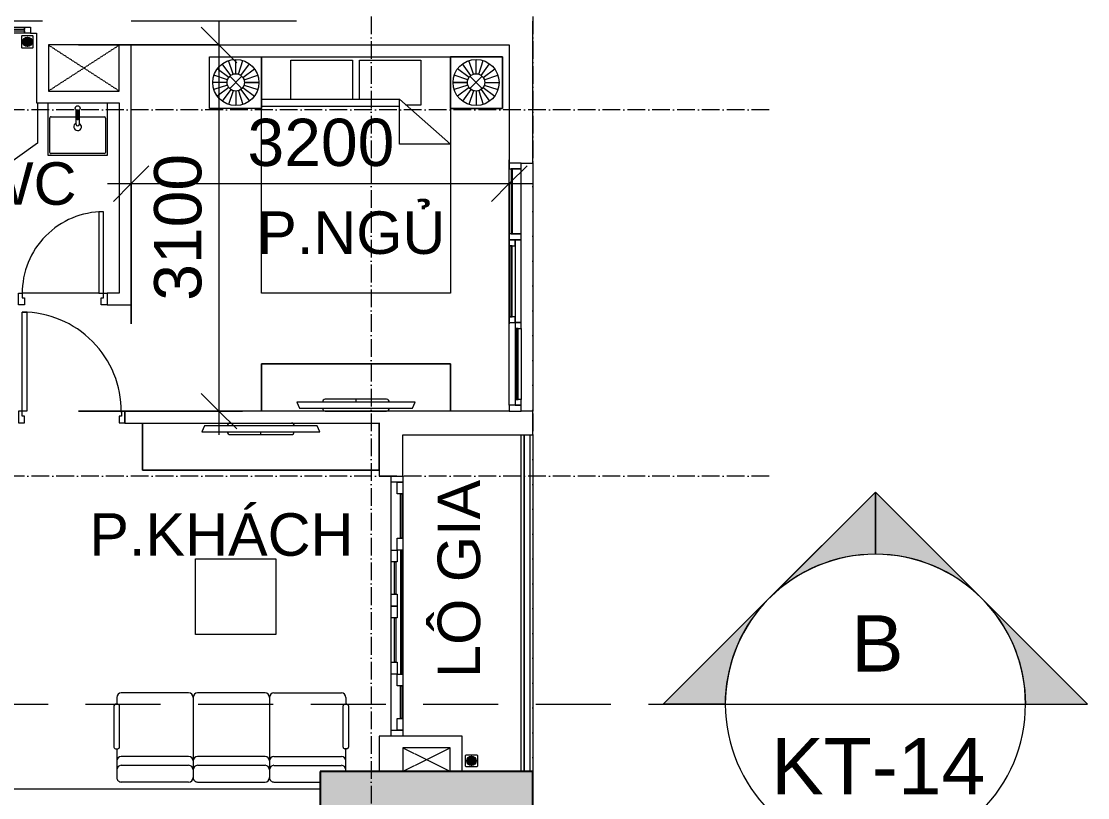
# Model space of a CAD drawing. Header units: millimetres. Extents: x -20144 to 122974, y -38328 to 48263.
# Drawn here: x 36672 to 45695, y 19128 to 25700 of the extents above; entities that cross this region are included whole.
import ezdxf

# ---------------------------------------------------------------- set-up
doc = ezdxf.new("R2010")
doc.units = ezdxf.units.MM
for name, pattern in [('Dash', [6.35, 3.175, -3.175]), ('Grid Line', [4.2, 3, -0.6, 0, -0.6]), ('HIDDEN2', [4.7625, 3.175, -1.5875])]:
    doc.linetypes.add(name, pattern=pattern)
for name, color, linetype, lineweight in [('A-DETL-GENF', 31, 'Continuous', 5), ('A-DETL-GENF-HDLN', 161, 'Dash', 5), ('CHU', 181, 'Continuous', 5), ('CUA', 31, 'Continuous', 9), ('DIM', 1, 'Continuous', 5), ('DIM-200', 1, 'Continuous', 5), ('G-ANNO-SYMB', 111, 'Continuous', 5), ('KI-HIEU-1', 151, 'Continuous', 9), ('NET THAY 1', 41, 'Continuous', 5), ('NET-CAT', 3, 'Continuous', 15), ('NET-THAY', 2, 'Continuous', 9), ('THIET BI', 44, 'Continuous', 5), ('THIET-BI', 44, 'Continuous', 5), ('TRUC', 225, 'Continuous', 5), ('X-COT HAM$0$LC.HA', 8, 'Continuous', 9)]:
    doc.layers.add(name, color=color, linetype=linetype, lineweight=lineweight)
doc.styles.add('Arial', font='arial_0.ttf', dxfattribs={"height": 200})
doc.styles.add('Arial_3', font='arial_0.ttf', dxfattribs={"height": 400})
doc.styles.add('Arial_4', font='arial_0.ttf', dxfattribs={"height": 360})
doc.dimstyles.new('Diagonal_-_2mm_Arial', dxfattribs={"dimscale": 304.8, "dimtxt": 408.10376, "dimasz": 0.984252, "dimexe": 0.656168, "dimexo": 4.593176, "dimgap": 0.098425, "dimtad": 1, "dimdec": 0, "dimzin": 0, "dimdsep": 46, "dimtxsty": 'Arial_3', "dimblk1": 'OBLIQUE', "dimblk2": 'OBLIQUE', "dimsah": 1, "dimcen": 0.09, "dimdle": 0.656168, "dimazin": 0, "dimtfac": 1, "dimtdec": 4, "dimtix": 1, "dimtmove": 0, "dimatfit": 3, "dimfxl": 0, "dimtvp": 1, "dimtolj": 1, "dimtzin": 0, "dimlwd": 9, "dimlwe": 9, "dimarcsym": 0})

# ---------------------------------------------------------------- blocks, each defined once
blk = doc.blocks.new('ALC1807-ASCENT PLAZA-KET CAU_rvt-1-MẶT BẰNG TẦNG 5 ĐẾN TẦNG 22')
at = {"layer": 'X-COT HAM$0$LC.HA'}
h = blk.add_hatch(color=256, dxfattribs=at)
h.dxf.hatch_style = 1
h.paths.add_polyline_path([(39199.8, 19349.9), (39199.8, 18849.9), (40999.8, 18849.9), (40999.8, 19349.9)])
at = {"ltscale": 1000}
blk.add_lwpolyline([(39199.8, 19349.9), (39199.8, 18849.9), (40999.8, 18849.9), (40999.8, 19349.9)], close=True, dxfattribs=at)
blk = doc.blocks.new('X-PHEU - X-PHEU-1231512-MẶT BẰNG TẦNG 5 ĐẾN TẦNG 22')
at = {"layer": 'THIET-BI'}
for p, q in [((25, 29), (25, 121)), ((29, 125), (121, 125)), ((42.5, 90.5), (42.5, 59.5)), ((47.5, 51.8), (47.5, 98.2)), ((52.5, 103.1), (52.5, 46.9)), ((57.5, 43.5), (57.5, 106.5)), ((62.5, 108.8), (62.5, 41.2)), ((67.5, 39.8), (67.5, 110.2)), ((72.5, 110.9), (72.5, 78.1)), ((77.5, 78.1), (77.5, 110.9)), ((82.5, 110.2), (82.5, 39.8)), ((87.5, 41.2), (87.5, 108.8)), ((92.5, 106.5), (92.5, 43.5)), ((97.5, 46.9), (97.5, 103.1)), ((102.5, 98.2), (102.5, 51.8)), ((107.5, 59.5), (107.5, 90.5)), ((125, 121), (125, 29)), ((121, 25), (29, 25)), ((72.5, 71.9), (72.5, 39.1)), ((77.5, 39.1), (77.5, 71.9))]:
    blk.add_line(p, q, dxfattribs=at)
blk.add_circle((75, 75), 40, dxfattribs=at)
for centre, radius, start, end in [((29, 121), 4, 90, 180), ((75, 75), 36, 139.80824, 154.52563), ((75, 75), 36, 119.0853, 128.68219), ((75, 75), 36, 102.0247, 110.31751), ((75, 75), 36, 90, 93.98208), ((75, 75), 36, 86.01792, 90), ((75, 75), 36, 69.68249, 77.9753), ((75, 75), 36, 51.31781, 60.9147), ((75, 75), 36, 25.47437, 40.19176), ((121, 121), 4, 0, 90), ((29, 29), 4, 180, 270), ((75, 75), 36, 205.47437, 220.19176), ((75, 75), 36, 231.31781, 240.9147), ((75, 75), 36, 249.68249, 257.9753), ((75, 75), 4, 128.68219, 231.31781), ((75, 75), 36, 266.01792, 270), ((75, 75), 36, 270, 273.98208), ((75, 75), 4, 308.68219, 51.31781), ((75, 75), 36, 282.0247, 290.31751), ((75, 75), 36, 299.0853, 308.68219), ((75, 75), 36, 319.80824, 334.52563), ((121, 29), 4, 270, 360)]:
    blk.add_arc(centre, radius, start, end, dxfattribs=at)
blk = doc.blocks.new('X-SOFA1 - X-SOFA-V62-MẶT BẰNG TẦNG 5 ĐẾN TẦNG 22')
at = {"layer": 'THIET BI'}
for p, q in [((-644.3, 992.8), (-295.7, 992.8)), ((-753.8, 360.8), (-753.8, 931.5)), ((-716.2, 969.2), (-658.4, 969.2)), ((-658.4, 959.8), (-658.4, 978.7)), ((-295.7, 945.7), (-644.3, 945.7)), ((-281.5, 978.7), (-281.5, 959.8)), ((-103.7, 969.2), (-281.5, 969.2)), ((-216.7, 360.8), (-216.7, 931.5)), ((-141.3, 360.8), (-141.3, 931.5)), ((-89.1, 969.2), (-103.7, 969.2)), ((0, 360.8), (0, 752.3)), ((-1890, 376.4), (-1250, 376.4)), ((-1890, -303.6), (-1890, 376.4)), ((-1890, -303.6), (-1890, 376.4)), ((-1890, 376.4), (-1250, 376.4)), ((-1250, 376.4), (-1250, -303.6)), ((-1250, 376.4), (-1250, -303.6)), ((-753.8, 285.4), (-753.8, -285.4)), ((-716.2, 323.1), (-37.7, 323.1)), ((-216.7, 285.4), (-216.7, -285.4)), ((-141.3, 285.4), (-141.3, -285.4)), ((0, -285.4), (0, 285.4)), ((-1250, -303.6), (-1890, -303.6)), ((-1250, -303.6), (-1890, -303.6)), ((-753.8, -360.8), (-753.8, -931.5)), ((-716.2, -323.1), (-103.7, -323.1)), ((-216.7, -360.8), (-216.7, -931.5)), ((-141.3, -360.8), (-141.3, -931.5)), ((-103.7, -323.1), (-37.7, -323.1)), ((0, -360.8), (0, -931.5)), ((-716.2, -969.2), (-658.4, -969.2)), ((-658.4, -959.8), (-658.4, -978.7)), ((-295.7, -945.7), (-644.3, -945.7)), ((-281.5, -978.7), (-281.5, -959.8)), ((-281.5, -969.2), (-103.7, -969.2)), ((-103.7, -969.2), (-37.7, -969.2)), ((-644.3, -992.8), (-295.7, -992.8))]:
    blk.add_line(p, q, dxfattribs=at)
for centre, radius, start, end in [((-644.3, 978.7), 14.1, 90, 180), ((-295.7, 978.7), 14.1, 0, 90), ((-716.2, 931.5), 37.7, 90, 180), ((-644.3, 959.8), 14.1, 180, 270), ((-295.7, 959.8), 14.1, 270, 0), ((-179, 931.5), 37.7, 90, 180), ((-103.7, 931.5), 37.7, 90, 180), ((-716.2, 360.8), 37.7, 180, 270), ((-716.2, 285.4), 37.7, 90, 180), ((-179, 360.8), 37.7, 180, 270), ((-179, 285.4), 37.7, 90, 180), ((-103.7, 360.8), 37.7, 180, 270), ((-103.7, 285.4), 37.7, 90, 180), ((-37.7, 360.8), 37.7, 270, 0), ((-37.7, 285.4), 37.7, 360, 90), ((-716.2, -285.4), 37.7, 180, 270), ((-716.2, -360.8), 37.7, 90, 180), ((-179, -285.4), 37.7, 180, 270), ((-179, -360.8), 37.7, 90, 180), ((-103.7, -285.4), 37.7, 180, 270), ((-103.7, -360.8), 37.7, 90, 180), ((-37.7, -285.4), 37.7, 270, 0), ((-37.7, -360.8), 37.7, 360, 90), ((-716.2, -931.5), 37.7, 180, 270), ((-644.3, -959.8), 14.1, 90, 180), ((-644.3, -978.7), 14.1, 180, 270), ((-295.7, -959.8), 14.1, 0, 90), ((-295.7, -978.7), 14.1, 270, 0), ((-179, -931.5), 37.7, 180, 270), ((-103.7, -931.5), 37.7, 180, 270), ((-37.7, -931.5), 37.7, 270, 0)]:
    blk.add_arc(centre, radius, start, end, dxfattribs=at)
blk = doc.blocks.new('X-GIUONG1 - X-GIUONG-V67-MẶT BẰNG TẦNG 5 ĐẾN TẦNG 22')
at = {"layer": 'THIET BI'}
for p, q in [((-800, 2000), (800, 2000)), ((-800, 0), (-800, 2000)), ((-800, 0), (-800, 2000)), ((-800, 2000), (800, 2000)), ((800, 2000), (800, 0)), ((800, 2000), (800, 0)), ((-800, 740), (-370, 740)), ((-370, 360), (-800, 740)), ((-370, 740), (-370, 360)), ((-1239, 439), (-800, 439)), ((-1239, 0), (-1239, 439)), ((-1239, 439), (-1239, 0)), ((-800, 439), (-1239, 439)), ((-1059.6, 276.6), (-1131.2, 375.2)), ((-1039.2, 287), (-1076.9, 402.9)), ((-1016.6, 290.5), (-1016.6, 412.5)), ((-993.9, 287), (-956.3, 402.9)), ((-973.5, 276.6), (-901.9, 375.2)), ((-800, 439), (-800, 0)), ((-800, 0), (-800, 439)), ((-550, 410), (-420, 410)), ((-550, 30), (-550, 410)), ((-370, 420), (800, 420)), ((800, 439), (1239, 439)), ((800, 0), (800, 439)), ((800, 439), (1239, 439)), ((800, 0), (800, 439)), ((973.5, 276.6), (901.9, 375.2)), ((993.9, 287), (956.3, 402.9)), ((1016.6, 290.5), (1016.6, 412.5)), ((1039.2, 287), (1076.9, 402.9)), ((1059.6, 276.6), (1131.2, 375.2)), ((1239, 439), (1239, 0)), ((1239, 439), (1239, 0)), ((-1086.1, 240), (-1202.1, 277.7)), ((-1075.8, 260.4), (-1174.4, 332.1)), ((-957.4, 260.4), (-858.7, 332.1)), ((-947, 240), (-831, 277.7)), ((800, 360), (-370, 360)), ((-30, 360), (-30, 30)), ((30, 30), (30, 360)), ((550, 360), (550, 30)), ((947, 240), (831, 277.7)), ((957.4, 260.4), (858.7, 332.1)), ((1075.8, 260.4), (1174.4, 332.1)), ((1086.1, 240), (1202.1, 277.7)), ((-1089.7, 217.4), (-1211.7, 217.4)), ((-1086.1, 194.8), (-1202.1, 157.1)), ((-1068.3, 269.1), (-964.8, 165.6)), ((-1068.3, 165.6), (-964.8, 269.1)), ((-947, 194.8), (-831, 157.1)), ((-943.4, 217.4), (-821.4, 217.4)), ((-821.4, 217.4), (-943.4, 217.4)), ((943.4, 217.4), (821.4, 217.4)), ((821.4, 217.4), (943.4, 217.4)), ((947, 194.8), (831, 157.1)), ((1068.3, 269.1), (964.8, 165.6)), ((1068.3, 165.6), (964.8, 269.1)), ((1086.1, 194.8), (1202.1, 157.1)), ((1089.7, 217.4), (1211.7, 217.4)), ((-1075.8, 174.4), (-1174.4, 102.7)), ((-1059.6, 158.2), (-1131.2, 59.5)), ((-1039.2, 147.8), (-1076.9, 31.8)), ((-1016.6, 144.2), (-1016.6, 22.2)), ((-993.9, 147.8), (-956.3, 31.8)), ((-973.5, 158.2), (-901.9, 59.5)), ((-957.4, 174.4), (-858.7, 102.7)), ((957.4, 174.4), (858.7, 102.7)), ((973.5, 158.2), (901.9, 59.5)), ((993.9, 147.8), (956.3, 31.8)), ((1016.6, 144.2), (1016.6, 22.2)), ((1039.2, 147.8), (1076.9, 31.8)), ((1059.6, 158.2), (1131.2, 59.5)), ((1075.8, 174.4), (1174.4, 102.7)), ((-800, 0), (-1239, 0)), ((-1239, 0), (-800, 0)), ((800, 0), (-800, 0)), ((800, 0), (-800, 0)), ((-30, 30), (-550, 30)), ((550, 30), (30, 30)), ((1239, 0), (800, 0)), ((1239, 0), (800, 0))]:
    blk.add_line(p, q, dxfattribs=at)
for centre, radius in [((-1016.6, 217.4), 195.1), ((1016.6, 217.4), 195.1), ((-1016.6, 217.4), 73.2), ((1016.6, 217.4), 73.2)]:
    blk.add_circle(centre, radius, dxfattribs=at)
blk = doc.blocks.new('X-LA1 - X-LA-1366094-MẶT BẰNG TẦNG 5 ĐẾN TẦNG 22')
at = {"layer": 'THIET-BI'}
for p, q in [((-250, 450), (250, 450)), ((-250, 5), (-250, 450)), ((-250, 450), (250, 450)), ((-250, 5), (-250, 450)), ((-235, 134), (-235, 425)), ((-225, 435), (225, 435)), ((235, 425), (235, 134)), ((250, 450), (250, 5)), ((250, 450), (250, 5)), ((-12.7, 66.5), (-12.7, 187.5)), ((12.3, 187.5), (12.3, 66.8)), ((-12.7, 124), (-225, 124)), ((-5.2, 150), (5.2, 150)), ((-5.2, 70.1), (-5.2, 150)), ((5.2, 150), (5.2, 70.1)), ((225, 124), (12.3, 124)), ((250, 5), (-250, 5)), ((250, 5), (-250, 5))]:
    blk.add_line(p, q, dxfattribs=at)
blk.add_circle((0, 50), 20.8, dxfattribs=at)
for centre, radius, start, end in [((-225, 425), 10, 90, 180), ((225, 425), 10, 360, 90), ((0, 207.6), 32, 292.55194, 246.5758), ((-0.2, 187.5), 12.5, 0, 180), ((-225, 134), 10, 180, 270), ((225, 134), 10, 270, 0)]:
    blk.add_arc(centre, radius, start, end, dxfattribs=at)
blk = doc.blocks.new('X-PHEU - X-PHEU-1365544-MẶT BẰNG TẦNG 5 ĐẾN TẦNG 22')
at = {"layer": 'THIET-BI'}
for p, q in [((25, -29), (25, -121)), ((121, -25), (29, -25)), ((42.5, -90.5), (42.5, -59.5)), ((47.5, -51.8), (47.5, -98.2)), ((52.5, -103.1), (52.5, -46.9)), ((57.5, -43.5), (57.5, -106.5)), ((62.5, -108.8), (62.5, -41.2)), ((67.5, -39.8), (67.5, -110.2)), ((72.5, -71.9), (72.5, -39.1)), ((72.5, -110.9), (72.5, -78.1)), ((77.5, -39.1), (77.5, -71.9)), ((77.5, -78.1), (77.5, -110.9)), ((82.5, -110.2), (82.5, -39.8)), ((87.5, -41.2), (87.5, -108.8)), ((92.5, -106.5), (92.5, -43.5)), ((97.5, -46.9), (97.5, -103.1)), ((102.5, -98.2), (102.5, -51.8)), ((107.5, -59.5), (107.5, -90.5)), ((125, -121), (125, -29)), ((29, -125), (121, -125))]:
    blk.add_line(p, q, dxfattribs=at)
blk.add_circle((75, -75), 40, dxfattribs=at)
for centre, radius, start, end in [((29, -29), 4, 90, 180), ((75, -75), 36, 139.80824, 154.52563), ((75, -75), 36, 119.0853, 128.68219), ((75, -75), 36, 102.0247, 110.31751), ((75, -75), 4, 128.68219, 231.31781), ((75, -75), 36, 90, 93.98208), ((75, -75), 36, 86.01792, 90), ((75, -75), 4, 308.68219, 51.31781), ((75, -75), 36, 69.68249, 77.9753), ((75, -75), 36, 51.31781, 60.9147), ((75, -75), 36, 25.47437, 40.19176), ((121, -29), 4, 0, 90), ((29, -121), 4, 180, 270), ((75, -75), 36, 205.47437, 220.19176), ((75, -75), 36, 231.31781, 240.9147), ((75, -75), 36, 249.68249, 257.9753), ((75, -75), 36, 266.01792, 270), ((75, -75), 36, 270, 273.98208), ((75, -75), 36, 282.0247, 290.31751), ((75, -75), 36, 299.0853, 308.68219), ((75, -75), 36, 319.80824, 334.52563), ((121, -121), 4, 270, 0)]:
    blk.add_arc(centre, radius, start, end, dxfattribs=at)
blk = doc.blocks.new('X-TV1 - X-TV-1366096-MẶT BẰNG TẦNG 5 ĐẾN TẦNG 22')
at = {"layer": 'THIET BI'}
for p, q in [((0, -400), (0, -1.4)), ((0, -1.4), (0, -400)), ((522.5, -25), (500, -75)), ((500, -75), (1500, -75)), ((1477.5, -25), (522.5, -25)), ((1000, -100), (1000, -75)), ((1500, -75), (1477.5, -25)), ((2000, -1.3), (2000, -400)), ((2000, -400), (2000, -1.3)), ((740, -100), (1260, -100)), ((2000, -400), (0, -400)), ((0, -400), (2000, -400))]:
    blk.add_line(p, q, dxfattribs=at)
for centre, start_param, end_param in [((740, -25), 0.148698, 1.570796), ((740, -75), 1.570796, 3.141593), ((1260, -75), 3.141593, 4.712389), ((1260, -25), 4.712389, 6.134487)]:
    blk.add_ellipse(centre, major_axis=(0, 25), ratio=0.9, start_param=start_param, end_param=end_param, dxfattribs=at)
blk = doc.blocks.new('X-TV1 - X-TV 4-1366098-MẶT BẰNG TẦNG 5 ĐẾN TẦNG 22')
at = {"layer": 'THIET BI'}
for p, q in [((0, 0), (1600, 0)), ((0, -400), (0, 0)), ((0, 0), (0, -400)), ((1060, 0), (540, 0)), ((1600, 0), (1600, -400)), ((1600, -400), (1600, 0)), ((322.5, -25), (300, -75)), ((300, -75), (1300, -75)), ((1277.5, -25), (322.5, -25)), ((800, -100), (800, -75)), ((1300, -75), (1277.5, -25)), ((540, -100), (1060, -100)), ((1600, -400), (0, -400)), ((0, -400), (1600, -400))]:
    blk.add_line(p, q, dxfattribs=at)
for centre, start_param, end_param in [((540, -25), 0, 1.570796), ((540, -75), 1.570796, 3.141593), ((1060, -25), 4.712389, 6.283185), ((1060, -75), 3.141593, 4.712389)]:
    blk.add_ellipse(centre, major_axis=(0, 25), ratio=0.9, start_param=start_param, end_param=end_param, dxfattribs=at)
blk = doc.blocks.new('CUA PHONG NGU - Type 1-1365721-MẶT BẰNG TẦNG 5 ĐẾN TẦNG 22')
at = {"layer": 'CUA'}
for p, q in [((-317.5, 890.3), (-277.5, 890.3)), ((-317.5, 52.3), (-317.5, 890.3)), ((-277.5, 890.3), (-277.5, 52.3)), ((-277.5, 52.3), (-317.5, 52.3))]:
    blk.add_line(p, q, dxfattribs=at)
at = {"layer": 'CUA', "lineweight": 5}
for p, q in [((-318.5, 52.3), (-348.5, 52.3)), ((-348.5, 52.3), (-348.5, -47.7)), ((-318.5, 11.3), (-318.5, 52.3)), ((-298.5, 11.3), (-318.5, 11.3)), ((-298.5, -47.7), (-298.5, 11.3)), ((521.5, 11.3), (501.5, 11.3)), ((501.5, 11.3), (501.5, -47.7)), ((551.5, 52.3), (521.5, 52.3)), ((521.5, 52.3), (521.5, 11.3)), ((551.5, -47.7), (551.5, 52.3)), ((-348.5, -47.7), (-298.5, -47.7)), ((501.5, -47.7), (551.5, -47.7))]:
    blk.add_line(p, q, dxfattribs=at)
blk.add_arc((-317.5, 52.3), 838, 359.5, 90, dxfattribs=at)
blk = doc.blocks.new('CUA LO GIA - DB6-1834141-MẶT BẰNG TẦNG 5 ĐẾN TẦNG 22')
at = {"layer": 'CUA'}
for p, q in [((-1100, 0), (-1050, 0)), ((-1100, -100), (-1100, 0)), ((-1050, 0), (-1050, -100)), ((-1050, 0), (-575, 0)), ((-575, 0), (-475, 0)), ((-575, -50), (-575, 0)), ((-475, 0), (-475, -50)), ((-475, 0), (-100, 0)), ((-100, 0), (0, 0)), ((-100, -50), (-100, 0)), ((0, 0), (100, 0)), ((0, -50), (0, 0)), ((0, 0), (0, -50)), ((100, 0), (100, -50)), ((100, 0), (375, 0)), ((375, 0), (475, 0)), ((375, -50), (375, 0)), ((475, 0), (475, -50)), ((475, 0), (1050, 0)), ((1050, 0), (1100, 0)), ((1050, -100), (1050, 0)), ((1100, 0), (1100, -100)), ((-1050, -50), (-950, -50)), ((-1050, -100), (-1050, -50)), ((-950, -50), (-950, -100)), ((-950, -80), (-675, -80)), ((-950, -90), (-950, -80)), ((-675, -90), (-950, -90)), ((-675, -50), (-575, -50)), ((-675, -100), (-675, -50)), ((-675, -80), (-675, -90)), ((-475, -50), (-575, -50)), ((-575, -50), (-575, -100)), ((475, -80), (-575, -80)), ((475, -90), (-575, -90)), ((-475, -30), (-100, -30)), ((-475, -40), (-475, -30)), ((-100, -40), (-475, -40)), ((-100, -30), (-100, -40)), ((0, -50), (-100, -50)), ((100, -50), (0, -50)), ((100, -30), (375, -30)), ((100, -40), (100, -30)), ((375, -40), (100, -40)), ((375, -30), (375, -40)), ((475, -50), (375, -50)), ((475, -50), (575, -50)), ((475, -100), (475, -50)), ((575, -50), (575, -100)), ((575, -80), (950, -80)), ((575, -90), (575, -80)), ((950, -90), (575, -90)), ((950, -50), (1050, -50)), ((950, -100), (950, -50)), ((950, -80), (950, -90)), ((1050, -50), (1050, -100)), ((-1050, -100), (-1100, -100)), ((-950, -100), (-1050, -100)), ((-675, -100), (-950, -100)), ((-575, -100), (-675, -100)), ((475, -100), (-575, -100)), ((575, -100), (475, -100)), ((950, -100), (575, -100)), ((1050, -100), (950, -100)), ((1100, -100), (1050, -100))]:
    blk.add_line(p, q, dxfattribs=at)
blk = doc.blocks.new('X-PHONG NGU 2 - X-PHONG NGU 2_Recovery_-1759957-MẶT BẰNG TẦNG 5 ĐẾN TẦNG 22')
at = {"layer": 'CUA'}
for p, q in [((-1000, 0), (-1050, 0)), ((-1050, 0), (-1050, -100)), ((-450, 0), (-1000, 0)), ((-1000, 0), (-1000, -75)), ((-1000, -100), (-1000, 0)), ((-450, -75), (-450, 0)), ((-400, 0), (-450, 0)), ((-450, 0), (-450, -100)), ((300, 0), (-400, 0)), ((-400, 0), (-400, -50)), ((-400, -100), (-400, 0)), ((300, -50), (300, 0)), ((350, 0), (300, 0)), ((300, 0), (300, -50)), ((350, -50), (350, 0)), ((350, 0), (950, 0)), ((1000, 0), (950, 0)), ((950, 0), (950, -50)), ((1050, 0), (1000, 0)), ((1000, 0), (1000, -100)), ((1000, -50), (1000, 0)), ((1050, -100), (1050, 0)), ((-450, -75), (-1000, -75)), ((-1000, -75), (-1000, -85)), ((-1000, -75), (-450, -75)), ((-1000, -85), (-450, -85)), ((-450, -85), (-450, -75)), ((-400, -50), (300, -50)), ((-350, -50), (-400, -50)), ((-400, -50), (-400, -100)), ((-350, -100), (-350, -50)), ((250, -75), (-350, -75)), ((-350, -75), (-350, -85)), ((-350, -85), (250, -85)), ((250, -85), (-350, -85)), ((-350, -85), (-350, -100)), ((300, -50), (250, -50)), ((250, -50), (250, -100)), ((250, -85), (250, -75)), ((250, -100), (250, -85)), ((300, -50), (350, -50)), ((300, -100), (300, -50)), ((950, -25), (350, -25)), ((350, -25), (350, -35)), ((350, -35), (950, -35)), ((950, -35), (350, -35)), ((350, -35), (350, -50)), ((350, -50), (950, -50)), ((950, -35), (950, -25)), ((950, -50), (950, -35)), ((950, -50), (1000, -50)), ((-1050, -100), (-1000, -100)), ((-450, -100), (-1000, -100)), ((-450, -100), (-400, -100)), ((-400, -100), (-350, -100)), ((-350, -100), (250, -100)), ((250, -100), (300, -100)), ((1000, -100), (300, -100)), ((1000, -100), (1050, -100))]:
    blk.add_line(p, q, dxfattribs=at)
blk = doc.blocks.new('X-PHONG WC1 - X-PHONG WC-1366101-MẶT BẰNG TẦNG 5 ĐẾN TẦNG 22')
at = {"layer": 'CUA'}
for p, q in [((-375, 0), (-325, 0)), ((-375, -50), (-375, 0)), ((-375, 0), (375, 0)), ((-375, -50), (-375, 0)), ((-325, 0), (325, 0)), ((-325, -20), (-325, 0)), ((-325, 0), (-325, -50)), ((325, 0), (325, -20)), ((325, 0), (375, 0)), ((325, -50), (325, 0)), ((375, 0), (375, -50)), ((375, 0), (375, -50)), ((-325, -50), (-375, -50)), ((375, -50), (-375, -50)), ((325, -20), (-325, -20)), ((-325, -30), (325, -30)), ((-325, -50), (-325, -30)), ((325, -50), (-325, -50)), ((325, -30), (325, -50)), ((375, -50), (325, -50))]:
    blk.add_line(p, q, dxfattribs=at)
blk = doc.blocks.new('CUA WC - Type 1-1365100-MẶT BẰNG TẦNG 5 ĐẾN TẦNG 22')
at = {"layer": 'CUA', "lineweight": 5}
for p, q in [((-273.5, -52.3), (-273.5, 47.7)), ((-273.5, 47.7), (-223.5, 47.7)), ((-223.5, 47.7), (-223.5, -11.3)), ((426.5, 47.7), (476.5, 47.7)), ((426.5, -11.3), (426.5, 47.7)), ((476.5, 47.7), (476.5, -52.3)), ((-243.5, -52.3), (-273.5, -52.3)), ((-243.5, -11.3), (-243.5, -52.3)), ((-223.5, -11.3), (-243.5, -11.3)), ((446.5, -11.3), (426.5, -11.3)), ((446.5, -52.3), (446.5, -11.3)), ((476.5, -52.3), (446.5, -52.3))]:
    blk.add_line(p, q, dxfattribs=at)
at = {"layer": 'CUA'}
for p, q in [((-202.5, -52.3), (-242.5, -52.3)), ((-242.5, -52.3), (-242.5, -740.3)), ((-202.5, -740.3), (-202.5, -52.3)), ((-242.5, -740.3), (-202.5, -740.3))]:
    blk.add_line(p, q, dxfattribs=at)
at = {"layer": 'CUA', "lineweight": 5}
blk.add_arc((-242.5, -52.3), 688, 270, 0.5, dxfattribs=at)
blk = doc.blocks.new('Top Rail Type - Top Rail_Internal_-1915062-MẶT BẰNG TẦNG 5 ĐẾN TẦNG 22')
at = {"layer": 'NET THAY 1'}
for p, q in [((40925.5, 19349.9), (40925.5, 22199.9)), ((40975.5, 22199.9), (40975.5, 19349.9))]:
    blk.add_line(p, q, dxfattribs=at)
blk = doc.blocks.new('Top Rail Type - Top Rail_Internal_-V77-MẶT BẰNG TẦNG 5 ĐẾN TẦNG 22')
at = {"layer": 'NET THAY 1'}
for p, q in [((40925.5, 22199.9), (40925.5, 19349.9)), ((40975.5, 22199.9), (40975.5, 19349.9))]:
    blk.add_line(p, q, dxfattribs=at)
blk = doc.blocks.new('Family2 - Family1-1892789-MẶT BẰNG TẦNG 5 ĐẾN TẦNG 22')
at = {"layer": 'A-DETL-GENF'}
for p, q in [((400, 200), (0, 200)), ((0, 200), (0, 0)), ((400, 0), (400, 200)), ((0, 0), (400, 0))]:
    blk.add_line(p, q, dxfattribs=at)
at = {"layer": 'A-DETL-GENF-HDLN'}
for p, q in [((0, 200), (400, 0.8)), ((0, 0), (400, 199.2))]:
    blk.add_line(p, q, dxfattribs=at)
blk = doc.blocks.new('Family2 - Family1-1891841-MẶT BẰNG TẦNG 5 ĐẾN TẦNG 22')
at = {"layer": 'A-DETL-GENF'}
for p, q in [((600, 390), (0, 390)), ((0, 390), (0, 0)), ((600, 0), (600, 390)), ((0, 0), (600, 0))]:
    blk.add_line(p, q, dxfattribs=at)
at = {"layer": 'A-DETL-GENF-HDLN'}
for p, q in [((0, 390), (600, 0.8)), ((0, 0), (600, 389.2))]:
    blk.add_line(p, q, dxfattribs=at)
blk = doc.blocks.new('DIMBLOCK60-MẶT BẰNG TẦNG 5 ĐẾN TẦNG 22')
at = {"layer": 'DIM-200', "lineweight": 9, "transparency": 16777216}
for p, q in [((37600.5, 23138.4), (37600.5, 24526.2)), ((37600.5, 24326.2), (37750.5, 24476.2)), ((40800.5, 23138.4), (40800.5, 24526.2)), ((40800.5, 24326.2), (40950.5, 24476.2)), ((37400.5, 24326.2), (41000.5, 24326.2)), ((37600.5, 24326.2), (37450.5, 24176.2)), ((37600.5, 24326.2), (37600.5, 23138.4)), ((40800.5, 24326.2), (40650.5, 24176.2)), ((40800.5, 24326.2), (40800.5, 23138.4))]:
    blk.add_line(p, q, dxfattribs=at)
at = {"layer": 'DIM-200', "color": 0, "lineweight": 9, "transparency": 16777216, "insert": (38585.2, 24875.5), "char_height": 400, "width": 1476.708, "attachment_point": 1, "line_spacing_factor": 0.941778, "style": 'Arial_3'}
blk.add_mtext('3200', dxfattribs=at)
blk = doc.blocks.new('_Oblique')
at = {"color": 0, "linetype": 'ByBlock', "lineweight": -2}
blk.add_line((-0.5, -0.5), (0.5, 0.5), dxfattribs=at)
blk = doc.blocks.new('DIMBLOCK61-MẶT BẰNG TẦNG 5 ĐẾN TẦNG 22')
at = {"layer": 'DIM-200', "lineweight": 9, "transparency": 16777216}
for p, q in [((38344.2, 25499.9), (38194.2, 25649.9)), ((38344.2, 25699.9), (38344.2, 22199.9)), ((37156.4, 25499.9), (38544.2, 25499.9)), ((38344.2, 25499.9), (37156.4, 25499.9)), ((38344.2, 25499.9), (38494.2, 25349.9)), ((38344.2, 22399.9), (38194.2, 22549.9)), ((37156.4, 22399.9), (38544.2, 22399.9)), ((38344.2, 22399.9), (37156.4, 22399.9)), ((38344.2, 22399.9), (38494.2, 22249.9))]:
    blk.add_line(p, q, dxfattribs=at)
at = {"layer": 'DIM-200', "color": 0, "lineweight": 9, "transparency": 16777216, "insert": (37795, 23334.6), "char_height": 400, "width": 1476.708, "attachment_point": 1, "rotation": 90, "line_spacing_factor": 0.941778, "style": 'Arial_3'}
blk.add_mtext('3100', dxfattribs=at)
blk = doc.blocks.new('Section - Section Head - Filled-317961-MẶT BẰNG TẦNG 1')
at = {"layer": 'G-ANNO-SYMB'}
h = blk.add_hatch(color=256, dxfattribs=at)
edge = h.paths.add_edge_path(flags=0)
edge.add_line((-10.84, 4.49), (-6.35, 8.98))
edge.add_line((-6.35, 8.98), (-6.35, 6.35))
edge.add_arc((-6.35, 0), 6.35, 90, 135)
h = blk.add_hatch(color=256, dxfattribs=at)
edge = h.paths.add_edge_path(flags=0)
edge.add_arc((-6.35, 0), 6.35, 45, 90)
edge.add_line((-6.35, 6.35), (-6.35, 8.98))
edge.add_line((-6.35, 8.98), (-1.86, 4.49))
h = blk.add_hatch(color=256, dxfattribs=at)
edge = h.paths.add_edge_path(flags=0)
edge.add_arc((-6.35, 0), 6.358, 137.9216, 180)
edge.add_line((-12.708, 0), (-15.33, 0))
edge.add_line((-15.33, 0), (-11.069, 4.261))
h = blk.add_hatch(color=256, dxfattribs=at)
edge = h.paths.add_edge_path(flags=0)
edge.add_line((-1.631, 4.261), (2.63, 0))
edge.add_line((2.63, 0), (0.008, 0))
edge.add_arc((-6.35, 0), 6.358, 0, 42.0784)
for p, q in [((-6.35, 8.98), (-15.33, 0)), ((-6.35, 8.98), (-10.84, 4.49)), ((-6.35, 8.98), (2.63, 0)), ((-6.35, 6.35), (-6.35, 8.98)), ((-1.86, 4.49), (-6.35, 8.98)), ((-6.35, 8.98), (-6.35, 6.35)), ((-11.069, 4.261), (-15.33, 0)), ((2.63, 0), (-1.631, 4.261)), ((-15.33, 0), (-12.708, 0)), ((0.008, 0), (2.63, 0)), ((-12.7, 0), (-15.33, 0)), ((0, 0), (2.63, 0))]:
    blk.add_line(p, q, dxfattribs=at)
for radius, start, end in [(6.35, 360, 180), (6.35, 90, 135), (6.35, 45, 90), (6.358, 137.9216, 180), (6.358, 0, 42.0784), (6.35, 180, 360)]:
    blk.add_arc((-6.35, 0), radius, start, end, dxfattribs=at)

msp = doc.modelspace()

# ---------------------------------------------------------------- linework, layer by layer
at = {"layer": 'G-ANNO-SYMB'}
msp.add_line((42628.5, 19919), (45168.5, 19919), dxfattribs=at)
at = {"layer": 'KI-HIEU-1', "linetype": 'HIDDEN2', "ltscale": 200}
msp.add_line((-17077.5, 19919), (42102.5, 19919), dxfattribs=at)
at = {"layer": 'NET-CAT'}
for p, q in [((36850.5, 25699.9), (35640.5, 25699.9)), ((39000.5, 25699.9), (37600.5, 25699.9)), ((41000.5, 25399.9), (41000.5, 25699.9)), ((36748.1, 25599.9), (36800.5, 25599.9)), ((36800.5, 25599.9), (36800.5, 25009.9)), ((37600.5, 25499.9), (39000.5, 25499.9)), ((37600.5, 23299.9), (37600.5, 25499.9)), ((39000.5, 25499.9), (40800.5, 25499.9)), ((40800.5, 25499.9), (40800.5, 25399.9)), ((40800.5, 25399.9), (40800.5, 24499.9)), ((41000.5, 24499.9), (41000.5, 25399.9)), ((36800.5, 25009.9), (36898.2, 25009.9)), ((37398.2, 25009.9), (37500.5, 25009.9)), ((37500.5, 25009.9), (37500.5, 23399.9)), ((40900.5, 24499.9), (41000.5, 24499.9)), ((37500.5, 23399.9), (37398.2, 23399.9)), ((37398.2, 23399.9), (37398.2, 23299.9)), ((37398.2, 23299.9), (37600.5, 23299.9)), ((39900.5, 22399.9), (37548.2, 22399.9)), ((37548.2, 22399.9), (37548.2, 22299.9)), ((40800.5, 22399.9), (39900.5, 22399.9)), ((41000.5, 22399.9), (40900.5, 22399.9)), ((41000.5, 22199.9), (41000.5, 22399.9)), ((37548.2, 22299.9), (39700.5, 22299.9)), ((39700.5, 22299.9), (39700.5, 21849.9)), ((39900.5, 21849.9), (39900.5, 22199.9)), ((39900.5, 22199.9), (41000.5, 22199.9)), ((39700.5, 21849.9), (39800.5, 21849.9)), ((39700.5, 19649.9), (39700.5, 19349.9)), ((39800.5, 19649.9), (39700.5, 19649.9)), ((40400.5, 19649.9), (39900.5, 19649.9)), ((40400.5, 19349.9), (40400.5, 19649.9)), ((39199.8, 19199.9), (34150.5, 19199.9))]:
    msp.add_line(p, q, dxfattribs=at)
at = {"layer": 'NET-THAY'}
for p, q in [((36808.2, 25009.9), (36808.2, 24669.9)), ((36808.2, 24669.9), (36290.5, 24299.9)), ((41000.5, 24499.9), (41000.5, 22399.9)), ((37327.2, 23399.9), (36678.2, 23399.9)), ((40900.5, 19349.9), (40900.5, 22199.9)), ((41000.5, 22199.9), (41000.5, 19349.9))]:
    msp.add_line(p, q, dxfattribs=at)
at = {"layer": 'TRUC', "linetype": 'Grid Line', "ltscale": 50}
for p, q in [((39630.5, 43599.9), (39630.5, -7167.6)), ((41000.5, 43599.9), (41000.5, -4500.1)), ((43000.5, 24949.9), (-14407, 24949.9)), ((43000.5, 21849.9), (-12092.4, 21849.9))]:
    msp.add_line(p, q, dxfattribs=at)

# ---------------------------------------------------------------- block references
at = {"lineweight": 5}
msp.add_blockref('ALC1807-ASCENT PLAZA-KET CAU_rvt-1-MẶT BẰNG TẦNG 5 ĐẾN TẦNG 22', (0, 0), dxfattribs=at)
at = {"layer": 'A-DETL-GENF'}
for name, p in [('Family2 - Family1-1891841-MẶT BẰNG TẦNG 5 ĐẾN TẦNG 22', (36900.5, 25109.9)), ('Family2 - Family1-1892789-MẶT BẰNG TẦNG 5 ĐẾN TẦNG 22', (39900.5, 19350.7))]:
    msp.add_blockref(name, p, dxfattribs=at)
at = {"layer": 'CUA'}
for name, p in [('X-PHONG WC1 - X-PHONG WC-1366101-MẶT BẰNG TẦNG 5 ĐẾN TẦNG 22', (36373.1, 25649.9)), ('CUA PHONG NGU - Type 1-1365721-MẶT BẰNG TẦNG 5 ĐẾN TẦNG 22', (36996.8, 22347.7))]:
    msp.add_blockref(name, p, dxfattribs=at)
for name, p, rotation in [('X-PHONG NGU 2 - X-PHONG NGU 2_Recovery_-1759957-MẶT BẰNG TẦNG 5 ĐẾN TẦNG 22', (40900.5, 23449.9), 270.0000000000007), ('CUA WC - Type 1-1365100-MẶT BẰNG TẦNG 5 ĐẾN TẦNG 22', (37124.7, 23347.7), 180), ('CUA LO GIA - DB6-1834141-MẶT BẰNG TẦNG 5 ĐẾN TẦNG 22', (39800.5, 20749.9), 90.00000000000077)]:
    msp.add_blockref(name, p, dxfattribs=dict(at, rotation=rotation))
at = {"layer": 'G-ANNO-SYMB', "xscale": 199.9999999999999, "yscale": 199.9999999999999, "zscale": 199.9999999999999}
msp.add_blockref('Section - Section Head - Filled-317961-MẶT BẰNG TẦNG 1', (45168.5, 19919), dxfattribs=at)
at = {"layer": 'NET THAY 1'}
for name in ['Top Rail Type - Top Rail_Internal_-1915062-MẶT BẰNG TẦNG 5 ĐẾN TẦNG 22', 'Top Rail Type - Top Rail_Internal_-V77-MẶT BẰNG TẦNG 5 ĐẾN TẦNG 22']:
    msp.add_blockref(name, (0, 0), dxfattribs=at)
at = {"layer": 'THIET BI'}
for name, p, rotation in [('X-GIUONG1 - X-GIUONG-V67-MẶT BẰNG TẦNG 5 ĐẾN TẦNG 22', (39503, 25399.9), 180), ('X-TV1 - X-TV 4-1366098-MẶT BẰNG TẦNG 5 ĐẾN TẦNG 22', (40303, 22401.3), 180), ('X-SOFA1 - X-SOFA-V62-MẶT BẰNG TẦNG 5 ĐẾN TẦNG 22', (38448.2, 19260.9), 269.9999999999998)]:
    msp.add_blockref(name, p, dxfattribs=dict(at, rotation=rotation))
msp.add_blockref('X-TV1 - X-TV-1366096-MẶT BẰNG TẦNG 5 ĐẾN TẦNG 22', (37698.2, 22301.3), dxfattribs=at)
at = {"layer": 'THIET-BI', "rotation": 180}
for name, p in [('X-PHEU - X-PHEU-1365544-MẶT BẰNG TẦNG 5 ĐẾN TẦNG 22', (36798.1, 25451.3)), ('X-LA1 - X-LA-1366094-MẶT BẰNG TẦNG 5 ĐẾN TẦNG 22', (37148.2, 25014.9)), ('X-PHEU - X-PHEU-1231512-MẶT BẰNG TẦNG 5 ĐẾN TẦNG 22', (40555.5, 19514.9))]:
    msp.add_blockref(name, p, dxfattribs=at)

# ---------------------------------------------------------------- texts
at = {"layer": 'CHU', "color": 7, "char_height": 360, "attachment_point": 3, "line_spacing_factor": 0.936439, "style": 'Arial_4'}
for s, insert, width in [('\\pt2540.0016,5079.9996,7620.0012,10159.9992,12700.0008,15239.9988,17780.0004,20319.9984,22860,25400.0016,27939.9996,30480.0012,33019.9992,35560.0008,38099.9988,40640.0004,43179.9984,45720,48260.0016,50799.9996,53340.0012,55879.9992,58420.0008,60959.9988,63500.0004,66039.9984,68580,71120.0016,73659.9996,76200.0012,78739.9992,81280.0008;WC', (37138.3, 24506.9), 868.6), ('\\pt2540.0016,5079.9996,7620.0012,10159.9992,12700.0008,15239.9988,17780.0004,20319.9984,22860,25400.0016,27939.9996,30480.0012,33019.9992,35560.0008,38099.9988,40640.0004,43179.9984,45720,48260.0016,50799.9996,53340.0012,55879.9992,58420.0008,60959.9988,63500.0004,66039.9984,68580,71120.0016,73659.9996,76200.0012,78739.9992,81280.0008;P.NGỦ', (40260, 24091), 1577.62), ('\\pt2540.0016,5079.9996,7620.0012,10159.9992,12700.0008,15239.9988,17780.0004,20319.9984,22860,25400.0016,27939.9996,30480.0012,33019.9992,35560.0008,38099.9988,40640.0004,43179.9984,45720,48260.0016,50799.9996,53340.0012,55879.9992,58420.0008,60959.9988,63500.0004,66039.9984,68580,71120.0016,73659.9996,76200.0012,78739.9992,81280.0008;P.KHÁCH', (39482.5, 21536.1), 2217.96)]:
    msp.add_mtext(s, dxfattribs=dict(at, insert=insert, width=width))
at = {"layer": 'CHU', "color": 7, "insert": (40194.1, 21818.8), "char_height": 360, "width": 2239.761, "attachment_point": 3, "rotation": 90, "line_spacing_factor": 0.936439, "style": 'Arial_4'}
msp.add_mtext('\\pt2540.0016,5079.9996,7620.0012,10159.9992,12700.0008,15239.9988,17780.0004,20319.9984,22860,25400.0016,27939.9996,30480.0012,33019.9992,35560.0008,38099.9988,40640.0004,43179.9984,45720,48260.0016,50799.9996,53340.0012,55879.9992,58420.0008,60959.9988,63500.0004,66039.9984,68580,71120.0016,73659.9996,76200.0012,78739.9992,81280.0008;LÔ GIA', dxfattribs=at)
at = {"layer": 'G-ANNO-SYMB', "attachment_point": 2, "line_spacing_factor": 0.941778, "style": 'Arial'}
for s, insert, char_height, width in [('B', (43914.8, 20672.3), 476.2, 443.133), ('KT-14', (43922.9, 19633.2), 476.25, 2240.682)]:
    msp.add_mtext(s, dxfattribs=dict(at, insert=insert, char_height=char_height, width=width))

# ---------------------------------------------------------------- dimensions: what is measured, and where the dimension line sits
at = {"layer": 'DIM', "lineweight": 9}
dim = msp.add_linear_dim(base=(38344.2, 22399.9), p1=(38556.4, 25499.9), p2=(38556.4, 22399.9), angle=90, dimstyle='Diagonal_-_2mm_Arial', override={"dimpost": '<>', "dimfxl": 3099.99999}, dxfattribs=at)
dim.commit()
dim.dimension.update_dxf_attribs({"geometry": 'DIMBLOCK61-MẶT BẰNG TẦNG 5 ĐẾN TẦNG 22', "text_midpoint": (38109.9, 23949.9)})
dim = msp.add_linear_dim(base=(40800.5, 24326.2), p1=(37600.5, 24538.4), p2=(40800.5, 24538.4), dimstyle='Diagonal_-_2mm_Arial', override={"dimpost": '<>', "dimfxl": 3200}, dxfattribs=at)
dim.commit()
dim.dimension.update_dxf_attribs({"geometry": 'DIMBLOCK60-MẶT BẰNG TẦNG 5 ĐẾN TẦNG 22', "text_midpoint": (39200.5, 24560.6)})

doc.saveas('drawing.dxf')
